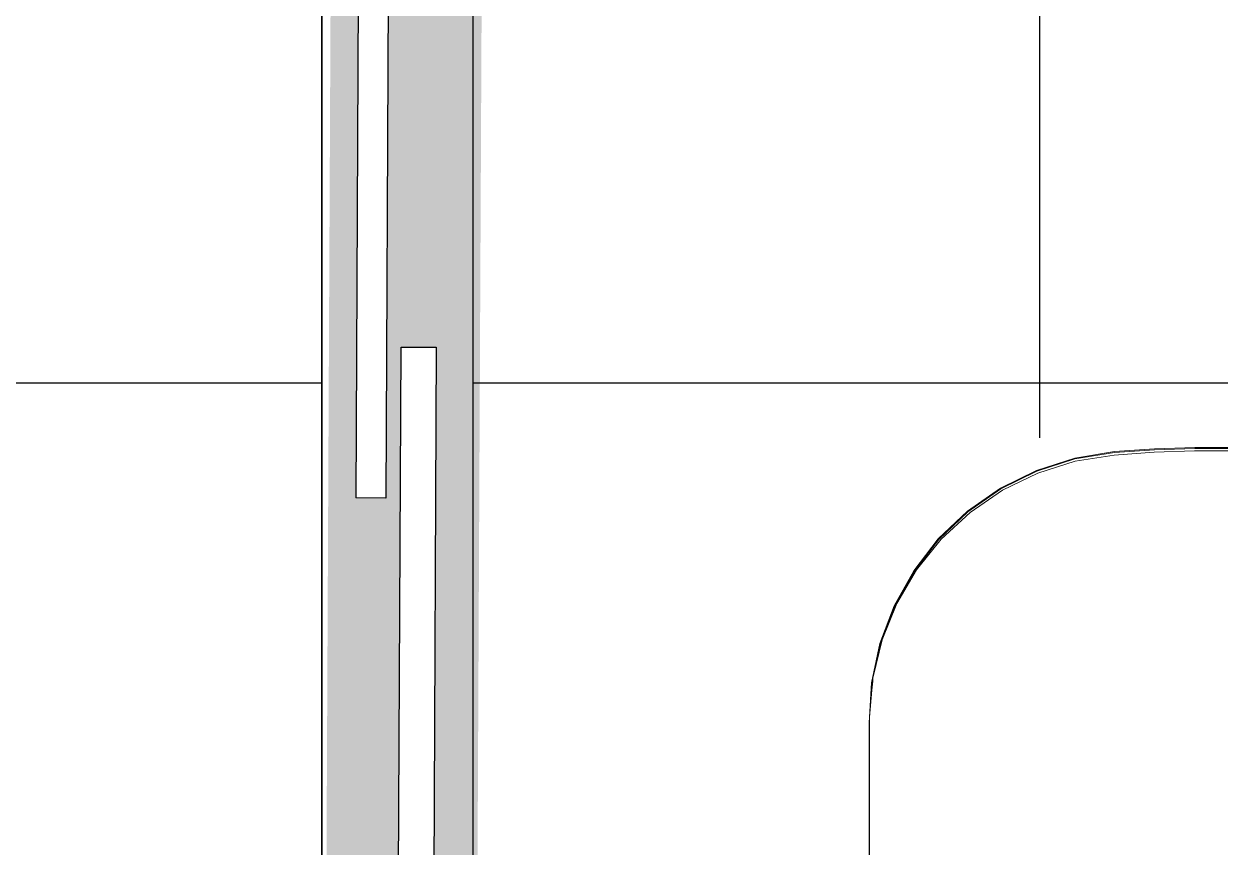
# Model space of a CAD drawing. Header units: millimetres. Extents: x 124972 to 152645, y 1647 to 10452.
# Drawn here: x 152332.7 to 152411.9, y 9324.9 to 9379.5 of the extents above; entities that cross this region are included whole.
import ezdxf

# ---------------------------------------------------------------- set-up
doc = ezdxf.new("R2010")
doc.units = ezdxf.units.MM
for name, color, linetype, lineweight in [('Moveis', 1, 'Continuous', 9), ('Parede Baixa', 5, 'Continuous', 50), ('Pisos Externos', 15, 'Continuous', 9)]:
    doc.layers.add(name, color=color, linetype=linetype, lineweight=lineweight)
doc.layers.add('Piso', color=55, linetype='Continuous')
doc.layers.add('PN010', color=1, linetype='Continuous')

# ---------------------------------------------------------------- blocks, each defined once
blk = doc.blocks.new('u')
at = {"layer": 'Moveis', "invisible_edges": 3}
for points in [[(12556.061, 3322.426), (12633.549, 3335.554), (12556.095, 3322.404)], [(12556.061, 3322.426), (12633.549, 3335.554), (12556.095, 3322.404)], [(12556.061, 3322.426), (12633.549, 3335.554), (12556.095, 3322.404)], [(12556.061, 3322.426), (12633.549, 3335.554), (12556.095, 3322.404)], [(12556.061, 3322.426), (12633.549, 3335.554), (12556.095, 3322.404)], [(12556.095, 3322.404), (12633.549, 3335.554), (12556.232, 3322.311)], [(12556.095, 3322.404), (12633.549, 3335.554), (12556.232, 3322.311)], [(12556.095, 3322.404), (12633.549, 3335.554), (12556.232, 3322.311)], [(12556.095, 3322.404), (12633.549, 3335.554), (12556.232, 3322.311)], [(12556.095, 3322.404), (12633.549, 3335.554), (12556.232, 3322.311)], [(12556.232, 3322.311), (12633.549, 3335.554), (12556.257, 3322.282)], [(12556.232, 3322.311), (12633.549, 3335.554), (12556.257, 3322.282)], [(12556.232, 3322.311), (12633.549, 3335.554), (12556.257, 3322.282)], [(12556.232, 3322.311), (12633.549, 3335.554), (12556.257, 3322.282)], [(12556.232, 3322.311), (12633.549, 3335.554), (12556.257, 3322.282)], [(12556.257, 3322.282), (12633.549, 3335.554), (12556.359, 3322.193)], [(12556.257, 3322.282), (12633.549, 3335.554), (12556.359, 3322.193)], [(12556.257, 3322.282), (12633.549, 3335.554), (12556.359, 3322.193)], [(12556.257, 3322.282), (12633.549, 3335.554), (12556.359, 3322.193)], [(12556.257, 3322.282), (12633.549, 3335.554), (12556.359, 3322.193)], [(12556.359, 3322.193), (12633.549, 3335.554), (12556.382, 3322.167)], [(12556.359, 3322.193), (12633.549, 3335.554), (12556.382, 3322.167)], [(12556.359, 3322.193), (12633.549, 3335.554), (12556.382, 3322.167)], [(12556.359, 3322.193), (12633.549, 3335.554), (12556.382, 3322.167)], [(12556.359, 3322.193), (12633.549, 3335.554), (12556.382, 3322.167)], [(12556.382, 3322.167), (12633.549, 3335.554), (12556.494, 3322.031)], [(12556.382, 3322.167), (12633.549, 3335.554), (12556.494, 3322.031)], [(12556.382, 3322.167), (12633.549, 3335.554), (12556.494, 3322.031)], [(12556.382, 3322.167), (12633.549, 3335.554), (12556.494, 3322.031)], [(12556.382, 3322.167), (12633.549, 3335.554), (12556.494, 3322.031)], [(12556.494, 3322.031), (12633.549, 3335.554), (12556.593, 3321.876)], [(12556.494, 3322.031), (12633.549, 3335.554), (12556.593, 3321.876)], [(12556.494, 3322.031), (12633.549, 3335.554), (12556.593, 3321.876)], [(12556.494, 3322.031), (12633.549, 3335.554), (12556.593, 3321.876)], [(12556.494, 3322.031), (12633.549, 3335.554), (12556.593, 3321.876)], [(12556.593, 3321.876), (12633.549, 3335.554), (12556.603, 3321.851)], [(12556.593, 3321.876), (12633.549, 3335.554), (12556.603, 3321.851)], [(12556.593, 3321.876), (12633.549, 3335.554), (12556.603, 3321.851)], [(12556.593, 3321.876), (12633.549, 3335.554), (12556.603, 3321.851)], [(12556.593, 3321.876), (12633.549, 3335.554), (12556.603, 3321.851)], [(12556.603, 3321.851), (12633.549, 3335.554), (12556.676, 3321.704)], [(12556.603, 3321.851), (12633.549, 3335.554), (12556.676, 3321.704)], [(12556.603, 3321.851), (12633.549, 3335.554), (12556.676, 3321.704)], [(12556.603, 3321.851), (12633.549, 3335.554), (12556.676, 3321.704)], [(12556.603, 3321.851), (12633.549, 3335.554), (12556.676, 3321.704)], [(12556.676, 3321.704), (12633.549, 3335.554), (12556.684, 3321.683)], [(12556.676, 3321.704), (12633.549, 3335.554), (12556.684, 3321.683)], [(12556.676, 3321.704), (12633.549, 3335.554), (12556.684, 3321.683)], [(12556.676, 3321.704), (12633.549, 3335.554), (12556.684, 3321.683)], [(12556.676, 3321.704), (12633.549, 3335.554), (12556.684, 3321.683)], [(12556.684, 3321.683), (12633.549, 3335.554), (12556.748, 3321.503)], [(12556.684, 3321.683), (12633.549, 3335.554), (12556.748, 3321.503)], [(12556.684, 3321.683), (12633.549, 3335.554), (12556.748, 3321.503)], [(12556.684, 3321.683), (12633.549, 3335.554), (12556.748, 3321.503)], [(12556.684, 3321.683), (12633.549, 3335.554), (12556.748, 3321.503)], [(12556.748, 3321.503), (12633.549, 3335.554), (12556.795, 3321.312)], [(12556.748, 3321.503), (12633.549, 3335.554), (12556.795, 3321.312)], [(12556.748, 3321.503), (12633.549, 3335.554), (12556.795, 3321.312)], [(12556.748, 3321.503), (12633.549, 3335.554), (12556.795, 3321.312)], [(12556.748, 3321.503), (12633.549, 3335.554), (12556.795, 3321.312)], [(12556.795, 3321.312), (12633.549, 3335.554), (12556.824, 3321.114)], [(12556.795, 3321.312), (12633.549, 3335.554), (12556.824, 3321.114)], [(12556.795, 3321.312), (12633.549, 3335.554), (12556.824, 3321.114)], [(12556.795, 3321.312), (12633.549, 3335.554), (12556.824, 3321.114)], [(12556.795, 3321.312), (12633.549, 3335.554), (12556.824, 3321.114)], [(12556.824, 3321.114), (12633.549, 3335.554), (12556.833, 3320.923)], [(12556.824, 3321.114), (12633.549, 3335.554), (12556.833, 3320.923)], [(12556.824, 3321.114), (12633.549, 3335.554), (12556.833, 3320.923)], [(12556.824, 3321.114), (12633.549, 3335.554), (12556.833, 3320.923)], [(12556.824, 3321.114), (12633.549, 3335.554), (12556.833, 3320.923)], [(12556.833, 3320.923), (12633.549, 3335.554), (12556.833, 3308.185)], [(12556.833, 3320.923), (12633.549, 3335.554), (12556.833, 3308.185)], [(12556.833, 3320.923), (12633.549, 3335.554), (12556.833, 3308.185)], [(12556.833, 3320.923), (12633.549, 3335.554), (12556.833, 3308.185)], [(12556.833, 3320.923), (12633.549, 3335.554), (12556.833, 3308.185)]]:
    blk.add_3dface(points, dxfattribs=at)

msp = doc.modelspace()

# ---------------------------------------------------------------- hatches: boundary and pattern name
at = {"layer": 'Piso'}
h = msp.add_hatch(dxfattribs=at)
h.set_pattern_fill('ANSI37', color=256, scale=13.33333, angle=-45)
h.paths.add_polyline_path([(152362.445, 9428.006), (152362.445, 9273.006), (152371.51, 9273.417), (152371.51, 9278.49), (152373.67, 9278.49), (152374.081, 9279.138), (152375.145, 9279.637), (152392.239, 9279.691), (152393.586, 9279.206), (152394.248, 9278.033), (152394.074, 9277.574), (152393.37, 9277.364), (152392.919, 9277.648), (152391.945, 9278.517), (152376.63, 9278.49), (152376.63, 9273.417), (152405.45, 9273.006), (152405.45, 9273.533), (152405.022, 9273.533), (152405.022, 9276.871), (152405.924, 9277.125), (152407.197, 9276.963), (152407.159, 9279.501), (152409.524, 9279.481), (152409.524, 9282.045), (152388.681, 9282.045), (152388.69, 9340.204), (152396.793, 9352), (152424.554, 9352.515), (152435.931, 9341.825), (152435.487, 9282.045), (152414.644, 9282.045), (152414.644, 9279.481), (152416.887, 9279.481), (152417.181, 9276.925), (152418.359, 9276.979), (152418.856, 9276.64), (152418.718, 9273.006), (152467.445, 9273.006), (152467.445, 9323.243), (152567.445, 9322.824), (152567.445, 9428.006), (152565.025, 9428.006), (152565.025, 9426.477), (152555.025, 9426.477), (152555.025, 9355.977), (152558.525, 9355.977), (152558.525, 9357.477), (152558.479, 9358.412), (152558.985, 9359.025), (152561.593, 9358.409), (152563.308, 9357.293), (152563.975, 9356.199), (152563.985, 9353.208), (152562.701, 9351.401), (152561.525, 9350.977), (152558.616, 9350.977), (152558.107, 9351.824), (152558.525, 9353.477), (152555.025, 9353.477), (152555.025, 9349.477), (152552.025, 9349.477), (152552.025, 9353.477), (152548.525, 9353.477), (152548.525, 9351.977), (152548.525, 9351.17), (152547.879, 9350.618), (152545.525, 9350.977), (152543.669, 9352.465), (152543.367, 9353.459), (152543.379, 9356.499), (152544.047, 9357.397), (152545.525, 9358.633), (152548.232, 9358.633), (152548.9, 9357.44), (152548.525, 9355.977), (152552.025, 9355.977), (152552.025, 9428.477), (152555.025, 9428.477), (152555.025, 9431.477), (152472.942, 9431.477), (152472.942, 9425.647), (152462.942, 9425.647), (152462.942, 9428.042)])
h = msp.add_hatch(dxfattribs=at)
h.set_pattern_fill('ANSI37', color=256, scale=13.33333, angle=-45)
h.paths.add_polyline_path([(152352.445, 9428.006), (152272.445, 9428.006), (152272.445, 9273.006), (152298.904, 9273.006), (152299.369, 9274.281), (152299.336, 9274.5), (152299.683, 9274.664), (152305.669, 9274.547), (152305.669, 9277.179), (152306.227, 9278.109), (152306.426, 9278.809), (152306.476, 9279.393), (152306.763, 9279.916), (152306.177, 9279.916), (152306.177, 9283.926), (152307.304, 9283.926), (152307.304, 9312.152), (152294.733, 9312.152), (152294.733, 9343.614), (152325.476, 9343.614), (152325.476, 9312.152), (152312.904, 9312.152), (152312.904, 9283.926), (152314.031, 9283.926), (152314.031, 9279.916), (152313.446, 9279.916), (152313.716, 9279.418), (152314.54, 9277.179), (152314.54, 9274.547), (152320.459, 9274.547), (152320.703, 9274.563), (152321.453, 9273.382), (152321.304, 9273.006), (152352.445, 9273.006)])
at = {"layer": 'Pisos Externos'}
h = msp.add_hatch(dxfattribs=at)
h.set_pattern_fill('AR-SAND', color=256, scale=0.05, angle=135)
h.set_pattern_definition([(172.5, (160231.923, -39352.4806), (-1.673767446, -1.78690674), [0, -1.9304, 0, -2.159, 0, -2.06375]), (142.5, (160231.923, -39352.4806), (-4.12366426, -0.94505464), [0, -1.0414, 0, -1.7399, 0, -0.66675]), (102.5, (160233.0275, -39353.5852), (-2.80166156, 2.79149913), [0, -0.635, 0, -2.286, 0, -2.9845]), (92.5, (160233.0275, -39353.5852), (-3.4877539, 1.91140555), [0, -0.3175, 0, -1.4986, 0, -1.7145])])
h.paths.add_polyline_path([(152358.579, 9428.062), (152358.565, 9425.061), (152363.245, 9425.055), (152363.259, 9428.062)])
h.paths.add_polyline_path([(152358.565, 9425.055), (152357.065, 9425.062), (152356.745, 9358.063), (152357.703, 9358.059), (152360.025, 9358.048), (152359.62, 9273.049), (152362.52, 9273.035), (152363.245, 9425.055)])
h.paths.add_polyline_path([(152353.245, 9425.072), (152352.52, 9273.082), (152356.528, 9273.063), (152356.528, 9273.532), (152357.328, 9273.532), (152357.328, 9274.965), (152357.034, 9274.965), (152357.034, 9275.506), (152357.328, 9275.506), (152357.328, 9277.359), (152357.034, 9277.359), (152357.034, 9277.9), (152357.328, 9277.9), (152357.703, 9358.059), (152356.745, 9358.063), (152356.698, 9348.063), (152354.698, 9348.073), (152355.065, 9425.072)])
h.paths.add_polyline_path([(152353.259, 9428.081), (152353.245, 9425.095), (152353.565, 9425.095), (152353.579, 9428.079)])

# ---------------------------------------------------------------- linework, layer by layer
msp.add_line((152352.445, 9273.006), (152352.445, 9428.006))
at = {"layer": 'Moveis'}
for p, q in [((152402.291, 9350.71), (152404.918, 9351.136)), ((152402.304, 9350.655), (152404.923, 9351.079)), ((152402.326, 9350.5), (152404.893, 9350.912)), ((152407.553, 9351.094), (152404.893, 9350.912)), ((152404.918, 9351.136), (152407.58, 9351.318)), ((152407.583, 9351.262), (152404.923, 9351.079)), ((152407.553, 9351.094), (152410.219, 9351.185)), ((152407.58, 9351.318), (152410.247, 9351.409)), ((152410.248, 9351.353), (152407.583, 9351.262)), ((152410.219, 9351.185), (152413.89, 9351.185)), ((152410.247, 9351.409), (152411.582, 9351.421)), ((152413.92, 9351.353), (152410.248, 9351.353)), ((152411.582, 9351.421), (152413.921, 9351.409)), ((152399.756, 9349.897), (152402.291, 9350.71)), ((152402.304, 9350.655), (152399.777, 9349.845)), ((152402.326, 9350.5), (152399.847, 9349.717)), ((152397.372, 9348.714), (152399.756, 9349.897)), ((152397.401, 9348.665), (152399.777, 9349.845)), ((152399.847, 9349.717), (152397.51, 9348.579)), ((152395.192, 9347.188), (152397.372, 9348.714)), ((152395.227, 9347.144), (152397.401, 9348.665)), ((152395.364, 9347.111), (152397.51, 9348.579)), ((152393.264, 9345.353), (152395.192, 9347.188)), ((152395.227, 9347.144), (152393.305, 9345.315)), ((152395.364, 9347.111), (152393.457, 9345.345)), ((152391.632, 9343.25), (152393.264, 9345.353)), ((152391.679, 9343.219), (152393.305, 9345.315)), ((152391.829, 9343.318), (152393.457, 9345.345)), ((152390.333, 9340.927), (152391.632, 9343.25)), ((152391.679, 9343.219), (152390.383, 9340.903)), ((152391.829, 9343.318), (152390.515, 9341.074)), ((152389.395, 9338.436), (152390.333, 9340.927)), ((152390.515, 9341.074), (152389.545, 9338.663)), ((152389.545, 9338.663), (152390.383, 9340.903)), ((152388.84, 9335.833), (152389.395, 9338.436)), ((152389.154, 9337.034), (152389.545, 9338.663)), ((152389.154, 9337.034), (152389.449, 9338.42)), ((152388.938, 9336.135), (152389.154, 9337.034)), ((152388.92, 9335.939), (152388.867, 9335.338)), ((152388.896, 9335.825), (152388.92, 9335.939)), ((152388.938, 9336.135), (152388.92, 9335.939)), ((152388.707, 9333.545), (152388.84, 9335.833)), ((152388.867, 9335.338), (152388.707, 9333.545)), ((152388.896, 9335.825), (152388.867, 9335.338)), ((152388.681, 9333.177), (152388.707, 9333.545)), ((152388.707, 9333.545), (152388.707, 9293.041)), ((152388.681, 9333.177), (152388.681, 9282.045))]:
    msp.add_line(p, q, dxfattribs=at)
for points, invisible_edges in [([(152388.681, 9333.177), (152347.306, 9377.533), (152388.707, 9333.545)], 3), ([(152390.333, 9340.927), (152347.306, 9377.533), (152391.632, 9343.25)], 3), ([(152388.707, 9333.545), (152347.306, 9377.533), (152388.84, 9335.833)], 3), ([(152397.372, 9348.714), (152347.306, 9377.533), (152399.756, 9349.897)], 3), ([(152388.681, 9282.045), (152347.306, 9377.533), (152388.681, 9333.177)], 3), ([(152407.58, 9351.318), (152347.306, 9377.533), (152410.247, 9351.409)], 3), ([(152393.264, 9345.353), (152347.306, 9377.533), (152395.192, 9347.188)], 3), ([(152390.333, 9340.927), (152347.306, 9377.533), (152391.632, 9343.25)], 3), ([(152399.756, 9349.897), (152347.306, 9377.533), (152402.291, 9350.71)], 3), ([(152388.84, 9335.833), (152347.306, 9377.533), (152389.395, 9338.436)], 3), ([(152395.192, 9347.188), (152347.306, 9377.533), (152397.372, 9348.714)], 3), ([(152407.58, 9351.318), (152347.306, 9377.533), (152410.247, 9351.409)], 3), ([(152410.247, 9351.409), (152347.306, 9377.533), (152411.582, 9351.421)], 3), ([(152395.192, 9347.188), (152347.306, 9377.533), (152397.372, 9348.714)], 3), ([(152388.681, 9282.045), (152347.306, 9377.533), (152388.681, 9333.177)], 3), ([(152388.84, 9335.833), (152347.306, 9377.533), (152389.395, 9338.436)], 3), ([(152410.247, 9351.409), (152347.306, 9377.533), (152411.582, 9351.421)], 3), ([(152388.681, 9282.045), (152347.306, 9377.533), (152388.681, 9333.177)], 3), ([(152388.84, 9335.833), (152347.306, 9377.533), (152389.395, 9338.436)], 3), ([(152389.395, 9338.436), (152347.306, 9377.533), (152390.333, 9340.927)], 3), ([(152391.632, 9343.25), (152347.306, 9377.533), (152393.264, 9345.353)], 3), ([(152393.264, 9345.353), (152347.306, 9377.533), (152395.192, 9347.188)], 3), ([(152399.756, 9349.897), (152347.306, 9377.533), (152402.291, 9350.71)], 3), ([(152395.192, 9347.188), (152347.306, 9377.533), (152397.372, 9348.714)], 3), ([(152407.58, 9351.318), (152347.306, 9377.533), (152410.247, 9351.409)], 3), ([(152404.918, 9351.136), (152347.306, 9377.533), (152407.58, 9351.318)], 3), ([(152402.291, 9350.71), (152347.306, 9377.533), (152404.918, 9351.136)], 3), ([(152410.247, 9351.409), (152347.306, 9377.533), (152411.582, 9351.421)], 3), ([(152388.681, 9333.177), (152347.306, 9377.533), (152388.707, 9333.545)], 3), ([(152388.84, 9335.833), (152347.306, 9377.533), (152389.395, 9338.436)], 3), ([(152388.707, 9333.545), (152347.306, 9377.533), (152388.84, 9335.833)], 3), ([(152389.395, 9338.436), (152347.306, 9377.533), (152390.333, 9340.927)], 3), ([(152390.333, 9340.927), (152347.306, 9377.533), (152391.632, 9343.25)], 3), ([(152391.632, 9343.25), (152347.306, 9377.533), (152393.264, 9345.353)], 3), ([(152395.192, 9347.188), (152347.306, 9377.533), (152397.372, 9348.714)], 3), ([(152397.372, 9348.714), (152347.306, 9377.533), (152399.756, 9349.897)], 3), ([(152399.756, 9349.897), (152347.306, 9377.533), (152402.291, 9350.71)], 3), ([(152402.291, 9350.71), (152347.306, 9377.533), (152404.918, 9351.136)], 3), ([(152404.918, 9351.136), (152347.306, 9377.533), (152407.58, 9351.318)], 3), ([(152410.247, 9351.409), (152347.306, 9377.533), (152411.582, 9351.421)], 3), ([(152388.707, 9333.545), (152347.306, 9377.533), (152388.84, 9335.833)], 3), ([(152402.291, 9350.71), (152347.306, 9377.533), (152404.918, 9351.136)], 3), ([(152388.681, 9282.045), (152347.306, 9377.533), (152388.681, 9333.177)], 3), ([(152393.264, 9345.353), (152347.306, 9377.533), (152395.192, 9347.188)], 3), ([(152388.681, 9333.177), (152347.306, 9377.533), (152388.707, 9333.545)], 3), ([(152389.395, 9338.436), (152347.306, 9377.533), (152390.333, 9340.927)], 3), ([(152404.918, 9351.136), (152347.306, 9377.533), (152407.58, 9351.318)], 3), ([(152391.632, 9343.25), (152347.306, 9377.533), (152393.264, 9345.353)], 3), ([(152397.372, 9348.714), (152347.306, 9377.533), (152399.756, 9349.897)], 3), ([(152390.333, 9340.927), (152347.306, 9377.533), (152391.632, 9343.25)], 3), ([(152388.707, 9333.545), (152347.306, 9377.533), (152388.84, 9335.833)], 3), ([(152388.681, 9333.177), (152347.306, 9377.533), (152388.707, 9333.545)], 3), ([(152393.264, 9345.353), (152347.306, 9377.533), (152395.192, 9347.188)], 3), ([(152404.918, 9351.136), (152347.306, 9377.533), (152407.58, 9351.318)], 3), ([(152391.632, 9343.25), (152347.306, 9377.533), (152393.264, 9345.353)], 3), ([(152389.395, 9338.436), (152347.306, 9377.533), (152390.333, 9340.927)], 3), ([(152399.756, 9349.897), (152347.306, 9377.533), (152402.291, 9350.71)], 3), ([(152397.372, 9348.714), (152347.306, 9377.533), (152399.756, 9349.897)], 3), ([(152402.291, 9350.71), (152347.306, 9377.533), (152404.918, 9351.136)], 3), ([(152407.58, 9351.318), (152347.306, 9377.533), (152410.247, 9351.409)], 3), ([(152389.395, 9338.436), (152347.306, 9377.533), (152390.333, 9340.927)], 3), ([(152391.632, 9343.25), (152347.306, 9377.533), (152393.264, 9345.353)], 3), ([(152388.681, 9282.045), (152347.306, 9377.533), (152388.681, 9333.177)], 3), ([(152388.84, 9335.833), (152347.306, 9377.533), (152389.395, 9338.436)], 3), ([(152407.58, 9351.318), (152347.306, 9377.533), (152410.247, 9351.409)], 3), ([(152402.291, 9350.71), (152347.306, 9377.533), (152404.918, 9351.136)], 3), ([(152388.681, 9333.177), (152347.306, 9377.533), (152388.707, 9333.545)], 3), ([(152388.707, 9333.545), (152347.306, 9377.533), (152388.84, 9335.833)], 3), ([(152393.264, 9345.353), (152347.306, 9377.533), (152395.192, 9347.188)], 3), ([(152399.756, 9349.897), (152347.306, 9377.533), (152402.291, 9350.71)], 3), ([(152390.333, 9340.927), (152347.306, 9377.533), (152391.632, 9343.25)], 3), ([(152397.372, 9348.714), (152347.306, 9377.533), (152399.756, 9349.897)], 3), ([(152410.247, 9351.409), (152347.306, 9377.533), (152411.582, 9351.421)], 3), ([(152404.918, 9351.136), (152347.306, 9377.533), (152407.58, 9351.318)], 3), ([(152395.192, 9347.188), (152347.306, 9377.533), (152397.372, 9348.714)], 3), ([(152404.923, 9351.079), (152402.291, 9350.71), (152404.918, 9351.136)], 13), ([(152402.304, 9350.655), (152402.291, 9350.71), (152404.923, 9351.079)], 3), ([(152404.893, 9350.912), (152402.304, 9350.655), (152404.923, 9351.079)], 13), ([(152402.326, 9350.5), (152402.304, 9350.655), (152404.893, 9350.912)], 3), ([(152421.782, 9350.5), (152402.326, 9350.5), (152419.216, 9350.912)], 3), ([(152419.216, 9350.912), (152402.326, 9350.5), (152404.893, 9350.912)], 13), ([(152404.893, 9350.912), (152404.923, 9351.079), (152407.553, 9351.094)], 3), ([(152419.216, 9350.912), (152404.893, 9350.912), (152416.555, 9351.094)], 3), ([(152416.555, 9351.094), (152404.893, 9350.912), (152407.553, 9351.094)], 13), ([(152407.583, 9351.262), (152404.918, 9351.136), (152407.58, 9351.318)], 13), ([(152404.923, 9351.079), (152404.918, 9351.136), (152407.583, 9351.262)], 3), ([(152407.553, 9351.094), (152404.923, 9351.079), (152407.583, 9351.262)], 13), ([(152407.553, 9351.094), (152407.583, 9351.262), (152410.219, 9351.185)], 3), ([(152416.555, 9351.094), (152407.553, 9351.094), (152410.219, 9351.185)], 13), ([(152410.248, 9351.353), (152407.58, 9351.318), (152410.247, 9351.409)], 13), ([(152407.583, 9351.262), (152407.58, 9351.318), (152410.248, 9351.353)], 3), ([(152413.92, 9351.353), (152407.583, 9351.262), (152410.248, 9351.353)], 1), ([(152416.585, 9351.262), (152407.583, 9351.262), (152413.92, 9351.353)], 3), ([(152410.219, 9351.185), (152407.583, 9351.262), (152413.89, 9351.185)], 3), ([(152416.555, 9351.094), (152410.219, 9351.185), (152413.89, 9351.185)], 1), ([(152413.921, 9351.409), (152410.247, 9351.409), (152411.582, 9351.421)], 1), ([(152413.921, 9351.409), (152413.92, 9351.353), (152410.248, 9351.353)], 13), ([(152461.051, 9351.497), (152413.921, 9351.409), (152411.582, 9351.421)], 13), ([(152461.051, 9351.497), (152413.921, 9351.409), (152411.582, 9351.421)], 13), ([(152461.051, 9351.497), (152413.921, 9351.409), (152411.582, 9351.421)], 13), ([(152461.051, 9351.497), (152413.921, 9351.409), (152411.582, 9351.421)], 13), ([(152461.051, 9351.497), (152413.921, 9351.409), (152411.582, 9351.421)], 13), ([(152402.304, 9350.655), (152399.756, 9349.897), (152402.291, 9350.71)], 13), ([(152399.777, 9349.845), (152399.756, 9349.897), (152402.304, 9350.655)], 3), ([(152402.326, 9350.5), (152399.777, 9349.845), (152402.304, 9350.655)], 13), ([(152399.847, 9349.717), (152399.777, 9349.845), (152402.326, 9350.5)], 3), ([(152424.261, 9349.717), (152399.847, 9349.717), (152421.782, 9350.5)], 3), ([(152421.782, 9350.5), (152399.847, 9349.717), (152402.326, 9350.5)], 13), ([(152399.777, 9349.845), (152397.372, 9348.714), (152399.756, 9349.897)], 13), ([(152397.401, 9348.665), (152397.372, 9348.714), (152399.777, 9349.845)], 3), ([(152399.847, 9349.717), (152397.401, 9348.665), (152399.777, 9349.845)], 13), ([(152397.51, 9348.579), (152397.401, 9348.665), (152399.847, 9349.717)], 3), ([(152426.599, 9348.579), (152397.51, 9348.579), (152424.261, 9349.717)], 3), ([(152424.261, 9349.717), (152397.51, 9348.579), (152399.847, 9349.717)], 13), ([(152397.401, 9348.665), (152395.192, 9347.188), (152397.372, 9348.714)], 13), ([(152395.227, 9347.144), (152395.192, 9347.188), (152397.401, 9348.665)], 3), ([(152397.51, 9348.579), (152395.227, 9347.144), (152397.401, 9348.665)], 13), ([(152395.364, 9347.111), (152395.227, 9347.144), (152397.51, 9348.579)], 3), ([(152428.744, 9347.111), (152395.364, 9347.111), (152426.599, 9348.579)], 3), ([(152426.599, 9348.579), (152395.364, 9347.111), (152397.51, 9348.579)], 13), ([(152395.227, 9347.144), (152393.264, 9345.353), (152395.192, 9347.188)], 13), ([(152393.305, 9345.315), (152393.264, 9345.353), (152395.227, 9347.144)], 3), ([(152393.457, 9345.345), (152393.305, 9345.315), (152395.227, 9347.144)], 13), ([(152393.457, 9345.345), (152395.227, 9347.144), (152395.364, 9347.111)], 3), ([(152430.652, 9345.345), (152393.457, 9345.345), (152428.744, 9347.111)], 3), ([(152428.744, 9347.111), (152393.457, 9345.345), (152395.364, 9347.111)], 13), ([(152393.305, 9345.315), (152391.632, 9343.25), (152393.264, 9345.353)], 13), ([(152391.679, 9343.219), (152391.632, 9343.25), (152393.305, 9345.315)], 3), ([(152391.829, 9343.318), (152391.679, 9343.219), (152393.305, 9345.315)], 13), ([(152432.28, 9343.318), (152391.829, 9343.318), (152430.652, 9345.345)], 3), ([(152391.829, 9343.318), (152393.305, 9345.315), (152393.457, 9345.345)], 3), ([(152430.652, 9345.345), (152391.829, 9343.318), (152393.457, 9345.345)], 13), ([(152391.679, 9343.219), (152390.333, 9340.927), (152391.632, 9343.25)], 13), ([(152390.383, 9340.903), (152390.333, 9340.927), (152391.679, 9343.219)], 3), ([(152390.515, 9341.074), (152390.383, 9340.903), (152391.679, 9343.219)], 13), ([(152432.28, 9343.318), (152390.515, 9341.074), (152391.829, 9343.318)], 13), ([(152433.593, 9341.074), (152390.515, 9341.074), (152432.28, 9343.318)], 3), ([(152390.515, 9341.074), (152391.679, 9343.219), (152391.829, 9343.318)], 3), ([(152389.545, 9338.663), (152389.395, 9338.436), (152390.333, 9340.927)], 13), ([(152434.564, 9338.663), (152389.545, 9338.663), (152433.593, 9341.074)], 3), ([(152433.593, 9341.074), (152389.545, 9338.663), (152390.515, 9341.074)], 13), ([(152390.383, 9340.903), (152390.515, 9341.074), (152389.545, 9338.663)], 1), ([(152389.545, 9338.663), (152390.333, 9340.927), (152390.383, 9340.903)], 3), ([(152388.938, 9336.135), (152388.84, 9335.833), (152389.395, 9338.436)], 13), ([(152434.564, 9338.663), (152388.938, 9336.135), (152389.154, 9337.034)], 13), ([(152435.171, 9336.135), (152388.938, 9336.135), (152434.564, 9338.663)], 3), ([(152388.938, 9336.135), (152389.395, 9338.436), (152389.154, 9337.034)], 3), ([(152434.564, 9338.663), (152389.154, 9337.034), (152389.545, 9338.663)], 13), ([(152389.154, 9337.034), (152389.395, 9338.436), (152389.449, 9338.42)], 3), ([(152435.171, 9336.135), (152388.707, 9333.545), (152388.867, 9335.338)], 13), ([(152435.401, 9333.545), (152388.707, 9333.545), (152435.171, 9336.135)], 3), ([(152388.92, 9335.939), (152388.84, 9335.833), (152388.938, 9336.135)], 3), ([(152388.896, 9335.825), (152388.84, 9335.833), (152388.92, 9335.939)], 3), ([(152435.171, 9336.135), (152388.867, 9335.338), (152388.92, 9335.939)], 13), ([(152435.171, 9336.135), (152388.92, 9335.939), (152388.938, 9336.135)], 13), ([(152388.84, 9335.833), (152388.867, 9335.338), (152388.707, 9333.545)], 1), ([(152388.867, 9335.338), (152388.84, 9335.833), (152388.896, 9335.825)], 3), ([(152388.707, 9293.041), (152388.681, 9333.177), (152388.707, 9333.545)], 1), ([(152435.401, 9333.545), (152388.707, 9293.041), (152388.707, 9333.545)], 13), ([(152435.401, 9292.582), (152388.931, 9292.742), (152435.401, 9333.545)], 3), ([(152388.707, 9293.041), (152388.681, 9282.045), (152388.681, 9333.177)], 13)]:
    msp.add_3dface(points, dxfattribs=dict(at, invisible_edges=invisible_edges))
msp.add_3dface([(152389.545, 9338.663), (152389.154, 9337.034), (152389.449, 9338.42)], dxfattribs=at)
at = {"layer": 'Piso'}
for p, q in [((152352.445, 9428.006), (152352.445, 9273.006)), ((152362.445, 9428.006), (152362.445, 9273.006))]:
    msp.add_line(p, q, dxfattribs=at)
at = {"layer": 'PN010'}
for p, q in [((152355.079, 9428.006), (152354.698, 9348.073)), ((152357.079, 9428.006), (152356.698, 9348.063)), ((152357.328, 9279.425, -9825), (152357.703, 9358.059, -9825)), ((152357.703, 9358.059), (152360.025, 9358.048)), ((152360.025, 9358.048, -9825), (152359.62, 9272.972, -9825)), ((152356.698, 9348.063), (152354.698, 9348.073))]:
    msp.add_line(p, q, dxfattribs=at)

# ---------------------------------------------------------------- block references
at = {"layer": 'Parede Baixa', "xscale": 1.28, "yscale": 1.28, "zscale": 1.28, "rotation": 89.99999999993783}
msp.add_blockref('u', (156626.445, -6793.206), dxfattribs=at)

doc.saveas('drawing.dxf')
